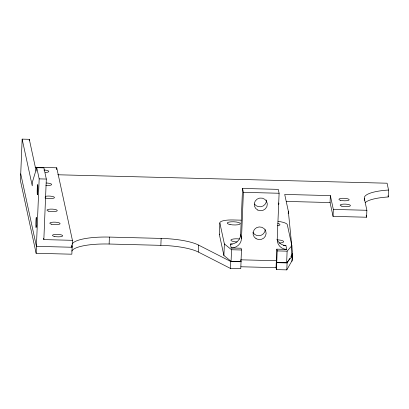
<?xml version="1.0" encoding="UTF-8"?>
<svg xmlns="http://www.w3.org/2000/svg" width="409" height="409" viewBox="0 0 409 409"><rect width="100%" height="100%" fill="white"/><g stroke="black" fill="none" stroke-linecap="round" stroke-linejoin="round"><path stroke-width="0.61" d="M36.171 171.08L29.3 139.311L22.152 139.126L20.45 180.763L36.13 253.289L71.851 254.204L72.419 240.323L56.739 167.797L35.148 167.245M29.249 140.568L29.3 139.311M36.13 253.289L39.177 178.876L36.754 167.68L43.901 167.864L46.319 179.06L43.845 239.592L72.419 240.323M56.662 169.694L56.739 167.797M71.769 247.062L71.82 245.804M109.121 244.025L109.407 237.082L161.141 238.411A39.775 9.658 2.3 0 1 198.575 245.078L230.727 261.489L241.044 261.755L240.763 268.698L230.441 268.432L198.288 252.016A39.775 9.658 2.3 0 0 160.855 245.349L109.121 244.025A39.775 9.658 2.3 0 0 71.774 251.065M160.855 245.349L161.141 238.411M198.288 252.016L198.575 245.078M57.751 174.771L387.078 183.212L388.55 190.027A39.775 9.658 2.3 0 0 364.332 198.508L366.878 210.282L366.597 217.225L333.059 216.366L333.34 209.423L330.354 195.604L284.71 194.433L288.33 211.177L292.522 253.396L292.241 260.334L286.801 269.874L276.484 269.613L276.06 267.665L276.821 249.158L286.74 249.413A9.944 9.627 -12.2 0 1 277.215 239.521L279.107 193.252L278.268 189.362L242.547 188.442L240.65 234.71A9.944 9.627 -12.2 0 1 230.333 244.096L231.177 247.987L241.095 248.243L241.479 249.996L241.003 261.561L231.08 261.305L223.907 255.507L219.382 234.577L219.853 223.012A13.921 3.379 2.3 0 1 233.007 219.96L241.198 220.17M223.907 255.507L224.377 243.943L219.853 223.012M230.441 268.432L230.727 261.489M231.08 261.305L231.555 249.741L224.377 243.943M231.177 247.987A9.944 9.627 -12.2 0 0 241.494 238.605L243.386 192.337L242.547 188.442M276.484 269.613L276.765 262.67L276.346 260.722L240.625 259.807M276.821 249.158L277.2 250.911L276.724 262.476L286.648 262.731L291.382 257.235L291.852 245.671L287.328 224.74A13.921 3.379 2.3 0 0 278.074 221.371M288.227 213.697L288.33 211.177M286.648 262.731L287.123 251.162L291.852 245.671M286.801 269.874L287.087 262.936L289.961 258.125M291.914 261.325L292.522 253.396M333.059 216.366L330.068 202.542L330.354 195.604M364.255 200.405L364.332 198.508M365.257 202.562A39.775 9.658 2.3 0 1 388.264 196.964L388.55 190.027M36.754 167.68L32.413 181.995L32.255 185.85L22.152 139.126M290.922 256.525L292.2 254.388M39.177 178.876L46.319 179.06M243.386 192.337L279.107 193.252M286.326 201.422L330.068 202.542M333.34 209.423L366.878 210.282M230.333 244.096L232.251 244.142M283.345 245.451L285.901 245.518L286.74 249.413M231.555 249.741L241.479 249.996M277.2 250.911L287.123 251.162M276.765 262.67L287.087 262.936M240.978 266.765L276.06 267.665M387.998 195.727L388.264 196.964M366.193 215.364L366.597 217.225M291.116 256.003L291.382 257.235M240.65 234.71L241.494 238.605M240.727 260.293L241.044 261.755M71.733 245.4L72.137 247.261L36.416 246.346L20.736 173.825M43.574 238.35L43.845 239.592M72.056 244.127A39.775 9.658 2.3 0 1 109.407 237.082M278.181 203.028A5.169 1.258 2.3 0 1 278.457 204.29M285.901 245.518A9.944 9.627 -12.2 0 1 276.975 239.331M266.474 200.016A6.564 6.355 -12.2 0 1 254.454 204.03M265.298 229.551A6.564 6.355 -12.2 0 1 252.946 232.419M277.823 223.37A6.564 1.595 2.3 0 1 277.476 225.799M277.343 239.838A6.564 1.595 2.3 0 1 283.616 241.448A6.564 1.595 2.3 0 1 279.153 243.018M237.077 241.985A6.564 1.595 2.3 0 1 230.983 239.863A6.564 1.595 2.3 0 1 239.464 238.963M219.382 234.577A13.921 3.379 2.3 0 1 219.403 234.137M43.845 169.991A5.169 1.258 2.3 0 1 48.783 171.264A5.169 1.258 2.3 0 1 45.266 172.496M46.217 183.017A5.169 1.258 2.3 0 1 51.652 184.525A5.169 1.258 2.3 0 1 45.859 185.507M45.465 196.34A5.169 1.258 2.3 0 1 53.088 196.617A5.169 1.258 2.3 0 1 52.495 198.442A5.169 1.258 2.3 0 1 44.98 197.849M341.837 206.177A5.169 1.258 2.3 0 0 350.349 205.829A5.169 1.258 2.3 0 0 343.693 204.117A5.169 1.258 2.3 0 0 341.837 206.177M340.574 200.333A5.169 1.258 2.3 0 0 349.087 199.991A5.169 1.258 2.3 0 0 342.43 198.278A5.169 1.258 2.3 0 0 340.574 200.333M230.037 224.541A6.564 1.595 2.3 0 0 240.282 223.743A6.564 1.595 2.3 0 0 230.921 221.821A6.564 1.595 2.3 0 0 230.037 224.541M257.828 210.083A6.564 6.355 -12.2 0 0 267.317 203.912A6.564 6.355 -12.2 0 0 257.174 199.091A6.564 6.355 -12.2 0 0 257.828 210.083M256.09 238.703A6.564 6.355 -12.2 0 0 266.136 233.447A6.564 6.355 -12.2 0 0 256.54 227.685A6.564 6.355 -12.2 0 0 256.09 238.703M54.152 236.382A5.133 1.247 2.3 0 0 62.597 236.039A5.133 1.247 2.3 0 0 55.992 234.337A5.133 1.247 2.3 0 0 54.152 236.382M48.676 211.177A5.169 1.258 2.3 0 0 57.183 210.829A5.169 1.258 2.3 0 0 50.532 209.117A5.169 1.258 2.3 0 0 48.676 211.177M51.493 224.219A5.169 1.258 2.3 0 0 60.005 223.871A5.169 1.258 2.3 0 0 53.349 222.159A5.169 1.258 2.3 0 0 51.493 224.219M36.329 225.998A5.169 0.317 -88.5 0 0 36.396 217.383A5.169 0.317 -88.5 0 0 35.854 223.805A5.169 0.317 -88.5 0 0 36.329 225.998M37.669 193.227A5.169 0.317 -88.5 0 0 37.74 184.612A5.169 0.317 -88.5 0 0 37.193 191.034A5.169 0.317 -88.5 0 0 37.669 193.227"/></g></svg>
